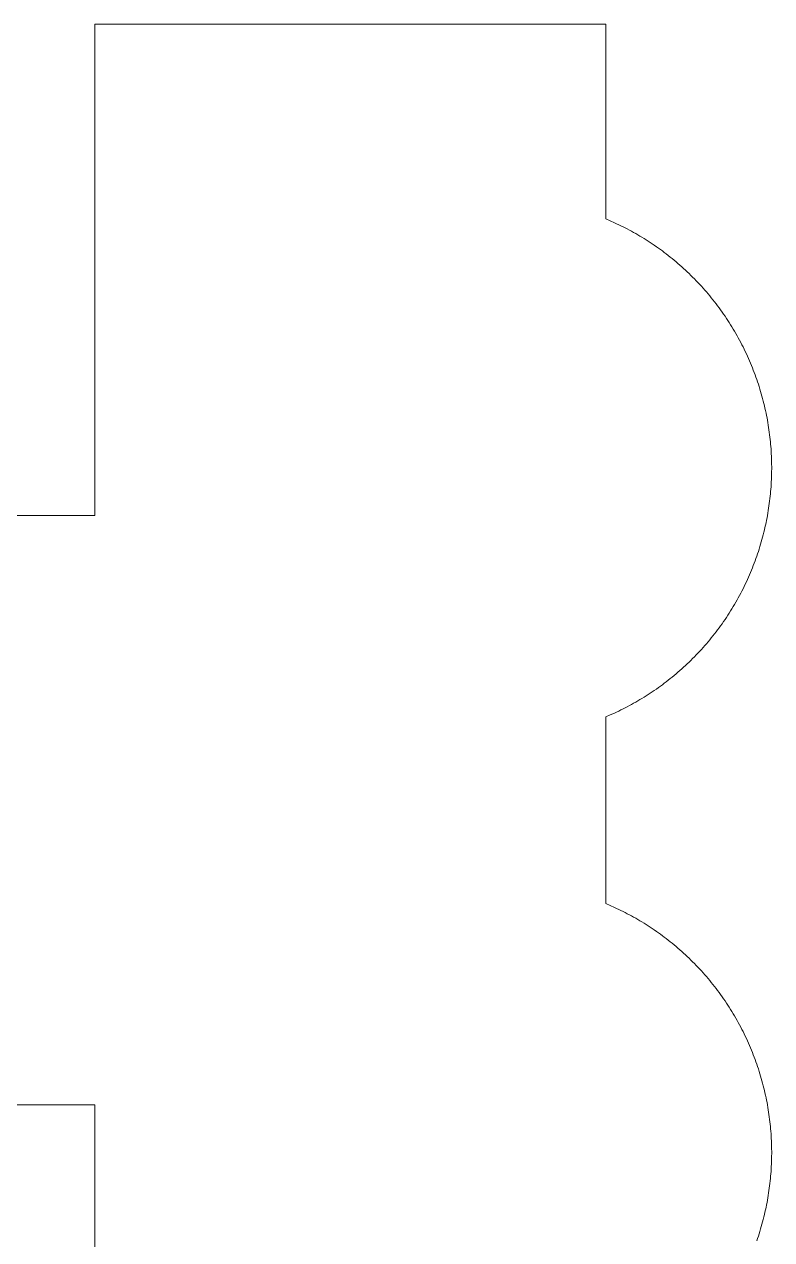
# Model space of a CAD drawing. Header units: inches. Extents: x -487 to 78, y 105 to 340.
# Drawn here: x -318.81 to -289.37, y 257.43 to 305.33 of the extents above; entities that cross this region are included whole.
import ezdxf

# ---------------------------------------------------------------- set-up
doc = ezdxf.new("R2010")
doc.units = ezdxf.units.IN
doc.header["$MEASUREMENT"] = 0
doc.layers.add('Capa 1', color=7, linetype='Continuous')

msp = doc.modelspace()

# ---------------------------------------------------------------- linework, layer by layer
at = {"layer": 'Capa 1', "color": 28, "lineweight": 9, "true_color": 0x11100b}
for points in [[(-295.902, 297.663), (-295.902, 305.334), (-316.036, 305.334), (-316.036, 285.973), (-319.134, 285.973), (-319.134, 274.357), (-319.134, 262.741), (-316.036, 262.741), (-316.036, 243.381)], [(-289.957, 257.382), (-289.925, 257.475), (-289.894, 257.569), (-289.864, 257.663), (-289.835, 257.757), (-289.807, 257.851), (-289.779, 257.946), (-289.753, 258.04), (-289.727, 258.134), (-289.703, 258.229), (-289.679, 258.324), (-289.656, 258.418), (-289.634, 258.513), (-289.613, 258.608), (-289.593, 258.703), (-289.574, 258.798), (-289.555, 258.893), (-289.538, 258.987), (-289.521, 259.082), (-289.506, 259.177), (-289.491, 259.272), (-289.477, 259.366), (-289.464, 259.461), (-289.452, 259.555), (-289.441, 259.65), (-289.43, 259.744), (-289.421, 259.838), (-289.412, 259.932), (-289.404, 260.026), (-289.397, 260.12), (-289.391, 260.214), (-289.386, 260.307), (-289.381, 260.4), (-289.378, 260.493), (-289.373, 260.679), (-289.371, 260.864), (-289.373, 261.048), (-289.378, 261.234), (-289.381, 261.327), (-289.386, 261.42), (-289.391, 261.514), (-289.397, 261.607), (-289.404, 261.701), (-289.412, 261.795), (-289.421, 261.889), (-289.43, 261.983), (-289.441, 262.078), (-289.452, 262.172), (-289.464, 262.266), (-289.477, 262.361), (-289.491, 262.456), (-289.506, 262.55), (-289.521, 262.645), (-289.538, 262.74), (-289.555, 262.835), (-289.574, 262.93), (-289.593, 263.024), (-289.613, 263.119), (-289.634, 263.214), (-289.656, 263.309), (-289.679, 263.404), (-289.703, 263.498), (-289.727, 263.593), (-289.753, 263.687), (-289.779, 263.782), (-289.807, 263.876), (-289.835, 263.97), (-289.864, 264.064), (-289.894, 264.158), (-289.925, 264.252), (-289.957, 264.346), (-289.99, 264.439), (-290.024, 264.532), (-290.058, 264.625), (-290.094, 264.718), (-290.13, 264.81), (-290.168, 264.902), (-290.206, 264.994), (-290.245, 265.086), (-290.285, 265.177), (-290.326, 265.268), (-290.368, 265.359), (-290.411, 265.449), (-290.454, 265.539), (-290.499, 265.629), (-290.544, 265.718), (-290.59, 265.807), (-290.637, 265.896), (-290.685, 265.984), (-290.733, 266.072), (-290.783, 266.159), (-290.833, 266.246), (-290.885, 266.332), (-290.937, 266.418), (-290.989, 266.504), (-291.043, 266.589), (-291.098, 266.673), (-291.153, 266.757), (-291.209, 266.84), (-291.266, 266.923), (-291.324, 267.006), (-291.382, 267.087), (-291.441, 267.169), (-291.501, 267.249), (-291.562, 267.329), (-291.623, 267.409), (-291.685, 267.487), (-291.748, 267.565), (-291.812, 267.643), (-291.876, 267.72), (-291.941, 267.796), (-292.006, 267.872), (-292.073, 267.947), (-292.14, 268.021), (-292.207, 268.095), (-292.275, 268.168), (-292.344, 268.24), (-292.414, 268.311), (-292.484, 268.382), (-292.554, 268.452), (-292.625, 268.521), (-292.697, 268.59), (-292.77, 268.658), (-292.843, 268.725), (-292.916, 268.791), (-292.99, 268.857), (-293.064, 268.921), (-293.139, 268.985), (-293.215, 269.049), (-293.291, 269.111), (-293.367, 269.173), (-293.444, 269.233), (-293.521, 269.294), (-293.599, 269.353), (-293.677, 269.411), (-293.756, 269.469), (-293.835, 269.526), (-293.914, 269.582), (-293.994, 269.637), (-294.074, 269.691), (-294.154, 269.745), (-294.235, 269.797), (-294.316, 269.849), (-294.397, 269.9), (-294.479, 269.951), (-294.561, 270), (-294.643, 270.048), (-294.726, 270.096), (-294.809, 270.143), (-294.892, 270.189), (-294.975, 270.234), (-295.058, 270.278), (-295.142, 270.322), (-295.226, 270.365), (-295.31, 270.407), (-295.394, 270.448), (-295.478, 270.487), (-295.563, 270.527), (-295.732, 270.603), (-295.902, 270.676), (-295.902, 278.039), (-295.732, 278.112), (-295.563, 278.188), (-295.478, 278.227), (-295.394, 278.267), (-295.31, 278.308), (-295.226, 278.35), (-295.142, 278.393), (-295.058, 278.436), (-294.975, 278.481), (-294.892, 278.526), (-294.809, 278.572), (-294.726, 278.619), (-294.643, 278.666), (-294.561, 278.715), (-294.479, 278.764), (-294.397, 278.814), (-294.316, 278.865), (-294.235, 278.917), (-294.154, 278.97), (-294.074, 279.024), (-293.994, 279.078), (-293.914, 279.133), (-293.835, 279.189), (-293.756, 279.246), (-293.677, 279.304), (-293.599, 279.362), (-293.521, 279.421), (-293.444, 279.481), (-293.367, 279.542), (-293.291, 279.604), (-293.215, 279.666), (-293.139, 279.729), (-293.064, 279.794), (-292.99, 279.858), (-292.916, 279.924), (-292.843, 279.99), (-292.77, 280.057), (-292.697, 280.125), (-292.625, 280.194), (-292.554, 280.263), (-292.484, 280.333), (-292.414, 280.404), (-292.344, 280.475), (-292.275, 280.547), (-292.207, 280.62), (-292.14, 280.694), (-292.073, 280.768), (-292.006, 280.843), (-291.941, 280.919), (-291.876, 280.995), (-291.812, 281.072), (-291.748, 281.149), (-291.685, 281.227), (-291.623, 281.306), (-291.562, 281.386), (-291.501, 281.466), (-291.441, 281.546), (-291.382, 281.628), (-291.324, 281.709), (-291.266, 281.791), (-291.209, 281.875), (-291.153, 281.958), (-291.098, 282.042), (-291.043, 282.126), (-290.989, 282.211), (-290.937, 282.297), (-290.885, 282.382), (-290.833, 282.469), (-290.783, 282.556), (-290.733, 282.643), (-290.685, 282.731), (-290.637, 282.819), (-290.59, 282.907), (-290.544, 282.996), (-290.499, 283.086), (-290.454, 283.176), (-290.411, 283.265), (-290.368, 283.356), (-290.326, 283.447), (-290.285, 283.538), (-290.245, 283.629), (-290.206, 283.721), (-290.168, 283.813), (-290.13, 283.905), (-290.094, 283.997), (-290.058, 284.09), (-290.024, 284.183), (-289.99, 284.276), (-289.957, 284.369), (-289.925, 284.463), (-289.894, 284.556), (-289.864, 284.651), (-289.835, 284.745), (-289.807, 284.839), (-289.779, 284.933), (-289.753, 285.027), (-289.727, 285.122), (-289.703, 285.216), (-289.679, 285.311), (-289.656, 285.406), (-289.634, 285.501), (-289.613, 285.595), (-289.593, 285.69), (-289.574, 285.785), (-289.555, 285.88), (-289.538, 285.975), (-289.521, 286.07), (-289.506, 286.164), (-289.491, 286.259), (-289.477, 286.354), (-289.464, 286.448), (-289.452, 286.543), (-289.441, 286.637), (-289.43, 286.732), (-289.421, 286.826), (-289.412, 286.92), (-289.404, 287.014), (-289.397, 287.108), (-289.391, 287.201), (-289.386, 287.295), (-289.381, 287.388), (-289.378, 287.481), (-289.373, 287.667), (-289.371, 287.851), (-289.373, 288.036), (-289.378, 288.221), (-289.381, 288.314), (-289.386, 288.407), (-289.391, 288.501), (-289.397, 288.595), (-289.404, 288.688), (-289.412, 288.783), (-289.421, 288.877), (-289.43, 288.971), (-289.441, 289.065), (-289.452, 289.159), (-289.464, 289.254), (-289.477, 289.349), (-289.491, 289.443), (-289.506, 289.538), (-289.521, 289.633), (-289.538, 289.728), (-289.555, 289.822), (-289.574, 289.917), (-289.593, 290.012), (-289.613, 290.107), (-289.634, 290.202), (-289.656, 290.297), (-289.679, 290.391), (-289.703, 290.486), (-289.727, 290.58), (-289.753, 290.675), (-289.779, 290.769), (-289.807, 290.864), (-289.835, 290.958), (-289.864, 291.052), (-289.894, 291.146), (-289.925, 291.239), (-289.957, 291.333), (-289.99, 291.426), (-290.024, 291.519), (-290.058, 291.612), (-290.094, 291.705), (-290.13, 291.797), (-290.168, 291.89), (-290.206, 291.982), (-290.245, 292.073), (-290.285, 292.165), (-290.326, 292.256), (-290.368, 292.346), (-290.411, 292.437), (-290.454, 292.527), (-290.499, 292.616), (-290.544, 292.706), (-290.59, 292.795), (-290.637, 292.883), (-290.685, 292.972), (-290.733, 293.059), (-290.783, 293.147), (-290.833, 293.233), (-290.885, 293.32), (-290.937, 293.406), (-290.989, 293.491), (-291.043, 293.576), (-291.098, 293.661), (-291.153, 293.744), (-291.209, 293.828), (-291.266, 293.911), (-291.324, 293.993), (-291.382, 294.075), (-291.441, 294.156), (-291.501, 294.236), (-291.562, 294.317), (-291.623, 294.396), (-291.685, 294.475), (-291.748, 294.553), (-291.812, 294.63), (-291.876, 294.708), (-291.941, 294.784), (-292.006, 294.859), (-292.073, 294.934), (-292.14, 295.009), (-292.207, 295.082), (-292.275, 295.155), (-292.344, 295.227), (-292.414, 295.299), (-292.484, 295.369), (-292.554, 295.439), (-292.625, 295.509), (-292.697, 295.577), (-292.77, 295.645), (-292.843, 295.712), (-292.916, 295.778), (-292.99, 295.844), (-293.064, 295.909), (-293.139, 295.973), (-293.215, 296.036), (-293.291, 296.098), (-293.367, 296.16), (-293.444, 296.221), (-293.521, 296.281), (-293.599, 296.34), (-293.677, 296.399), (-293.756, 296.456), (-293.835, 296.513), (-293.914, 296.569), (-293.994, 296.624), (-294.074, 296.679), (-294.154, 296.732), (-294.235, 296.785), (-294.316, 296.837), (-294.397, 296.888), (-294.479, 296.938), (-294.561, 296.987), (-294.643, 297.036), (-294.726, 297.084), (-294.809, 297.13), (-294.892, 297.177), (-294.975, 297.222), (-295.058, 297.266), (-295.142, 297.309), (-295.226, 297.352), (-295.31, 297.394), (-295.394, 297.435), (-295.478, 297.475), (-295.563, 297.514), (-295.732, 297.59), (-295.902, 297.663)]]:
    msp.add_lwpolyline(points, dxfattribs=at)

doc.saveas('drawing.dxf')
